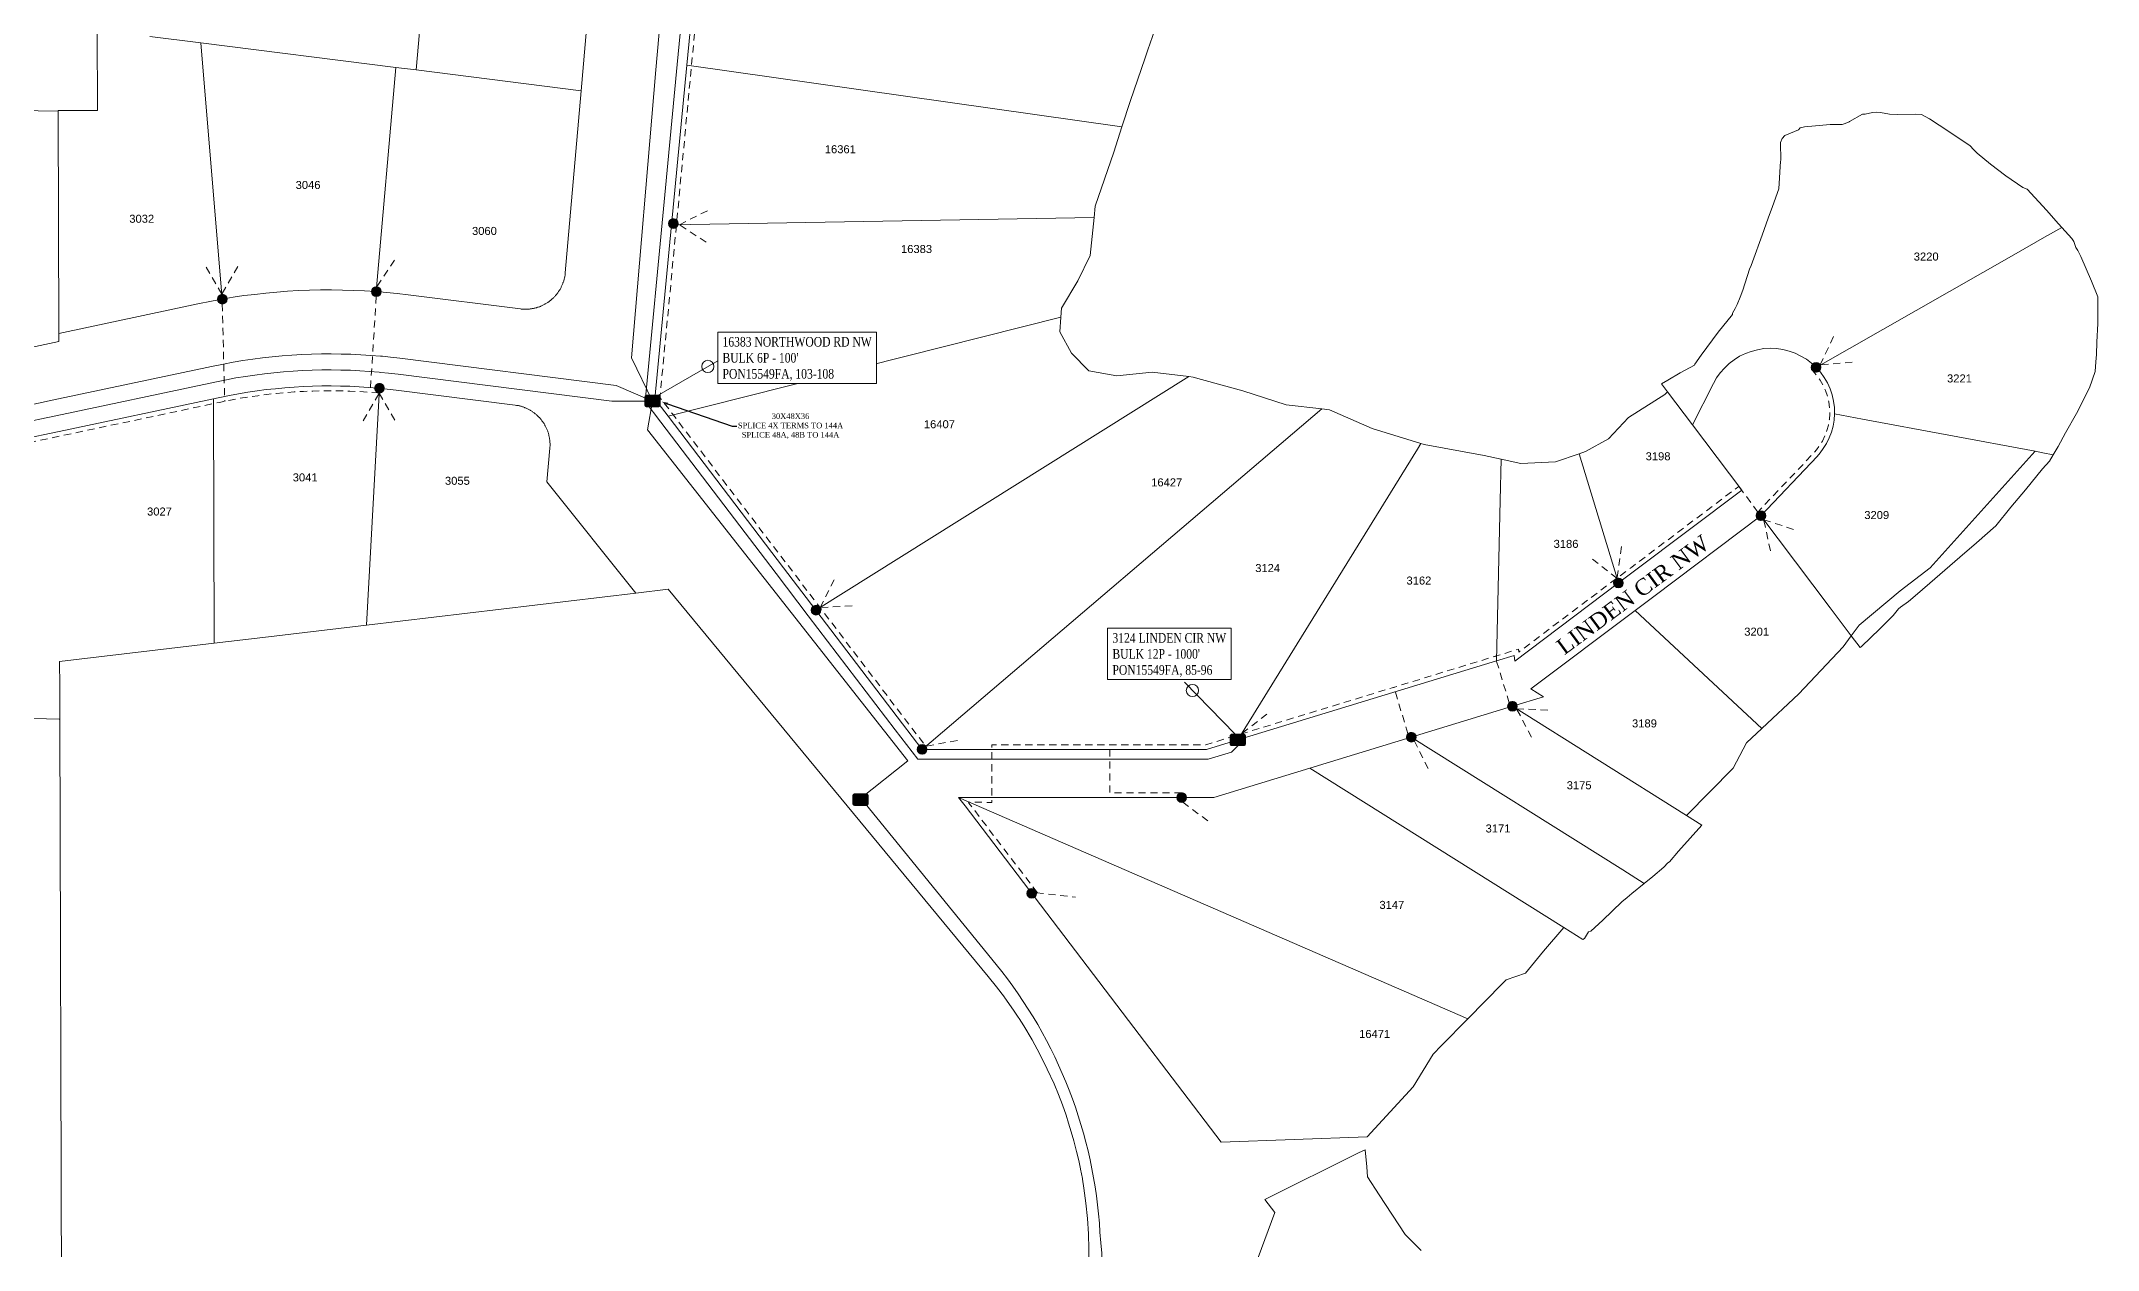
# Model space of a CAD drawing. Header units: feet. Extents: x 865220 to 2774701, y -2240498 to 961524.
# Drawn here: x 2765084 to 2766369, y 952103 to 952858 of the extents above; entities that cross this region are included whole.
import ezdxf
from ezdxf import colors
from ezdxf.entities.mleader import LeaderData, LeaderLine
from ezdxf.enums import TextEntityAlignment as Align
from ezdxf.lldxf.tags import DXFTag
from ezdxf.math import Vec2, Vec3

# ---------------------------------------------------------------- set-up
doc = ezdxf.new("R2010")
doc.units = ezdxf.units.FT
doc.header["$LTSCALE"] = 0.015
doc.header["$MEASUREMENT"] = 0
doc.linetypes.add('DASHED', pattern=[5, 3, -2])
for name, color, linetype, lineweight in [('144A', 112, '144A', 5), ('48A', 112, '48A', 5), ('48B', 112, '48B', 5), ('DETAIL', 7, 'Continuous', 5), ('DROP BURIED', 7, 'DASHED', 5), ('Parcels', 7, 'Continuous', 0), ('PROP_TEL', 6, 'Continuous', 5), ('RUNNING LINE (UNDERGROUND)', 10, 'Continuous', 40), ('TAIL', 1, 'MST', 5), ('TERMINALS', 7, 'Continuous', 5)]:
    doc.layers.add(name, color=color, linetype=linetype, lineweight=lineweight)
for name, color, linetype in [('Scott County Addresses', 7, 'Continuous'), ('STREET NAME', 7, 'Continuous'), ('TELEPHONE STRUCT-PROP', 6, 'Continuous')]:
    doc.layers.add(name, color=color, linetype=linetype)
doc.styles.add('Dimensions 100', font='arial.ttf')
doc.styles.add('Line', font='txt.shx', dxfattribs={"height": 3})
doc.styles.add('SIMPLEX', font='times.ttf', dxfattribs={"width": 0.8})
doc.styles.get("Standard").update_dxf_attribs({"font": 'times.ttf'})
doc.styles.add('Utilities', font='arial.ttf', dxfattribs={"height": 2.5})
tags = doc.linetypes.add('144A', pattern='A,80,-5,["144A",Line,S=1.5,R=0,X=0,Y=-1.5],-24', length=109).pattern_tags.tags
tags[6] = DXFTag(74, 10)
tags = doc.linetypes.add('48A', pattern='A,80,-5,["48A",Line,S=1.5,R=0,X=0,Y=-1.5],-20', length=105).pattern_tags.tags
tags[6] = DXFTag(74, 10)
tags = doc.linetypes.add('48B', pattern='A,80,-5,["48B",Line,S=1.5,R=0,X=0,Y=-1.5],-20', length=105).pattern_tags.tags
tags[6] = DXFTag(74, 10)
tags = doc.linetypes.add('MST', pattern='A,5,-5,5,-5,["TAIL",Line,S=1.5,R=0,X=0,Y=-1.5],-20', length=40).pattern_tags.tags
tags[10] = DXFTag(74, 10)

# ---------------------------------------------------------------- blocks, each defined once
blk = doc.blocks.new('ACMAP_ANN_TEMPLATE_Scott County Address')
at = {"layer": 'Scott County Addresses', "style": 'Dimensions 100'}
blk.add_attdef('ScottCountyAddress', (0, 0), '', height=50, dxfattribs=at)
blk = doc.blocks.new('NEW HH')
at = {"ltscale": 40, "true_color": 0xffffff}
h = blk.add_hatch(color=7, dxfattribs=at)
h.dxf.hatch_style = 1
h.paths.add_polyline_path([(-0.061, -0.031, 0.414214), (-0.046, -0.046), (0.046, -0.046, 0.414214), (0.061, -0.031), (0.061, 0.031, 0.414214), (0.046, 0.046), (-0.046, 0.046, 0.414214), (-0.061, 0.031)])
at = {"layer": 'RUNNING LINE (UNDERGROUND)', "color": 6, "lineweight": 0, "const_width": 0.005, "flags": 128}
blk.add_lwpolyline([(-0.061, 0.031), (-0.061, -0.031, 0.414214), (-0.046, -0.046), (0.046, -0.046, 0.414214), (0.061, -0.031), (0.061, 0.031, 0.414214), (0.046, 0.046), (-0.046, 0.046, 0.414214)], format="xyb", close=True, dxfattribs=at)
at = {"layer": 'TELEPHONE STRUCT-PROP', "color": 18, "true_color": 0x000000, "style": 'Utilities'}
blk.add_text('HH', height=0.05, dxfattribs=at).set_placement((0, 0), align=Align.MIDDLE_CENTER)
blk = doc.blocks.new('Proposed FlowerPot')
at = {"lineweight": 5, "ltscale": 100, "true_color": 0xffffff}
h = blk.add_hatch(color=7, dxfattribs=at)
h.dxf.hatch_style = 1
h.paths.add_polyline_path([(-0.06, 0, 0.414214), (0, -0.06, 0.414214), (0.06, 0, 0.414214), (0, 0.06, 0.414214)])
at = {"lineweight": 5, "ltscale": 100}
blk.add_circle((0, 0), 0.0604, dxfattribs=at)
at = {"layer": 'RUNNING LINE (UNDERGROUND)', "color": 6, "lineweight": 5, "const_width": 0.00907, "flags": 128}
blk.add_lwpolyline([(-0.06, 0, -0.414214), (0, 0.06, -0.414214), (0.06, 0, -0.414214), (0, -0.06, -0.414214), (-0.06, 0)], format="xyb", dxfattribs=at)
at = {"color": 18, "linetype": 'ByBlock', "lineweight": 5, "ltscale": 100, "true_color": 0x000000, "style": 'Dimensions 100'}
blk.add_text('F', height=0.0744, dxfattribs=at).set_placement((-0.029, -0.037))
blk = doc.blocks.new('TERMINAL')
at = {"lineweight": 5, "ltscale": 0.5, "flags": 128}
blk.add_lwpolyline([(-0.1, -0.6), (-0.1, 44.8)], dxfattribs=at)
at = {"lineweight": 5, "ltscale": 0.5}
blk.add_circle((-0.1, 37.6), 3.83, dxfattribs=at)

msp = doc.modelspace()

# ---------------------------------------------------------------- linework, layer by layer
at = {"layer": '48B', "lineweight": 5, "ltscale": 100, "flags": 128}
msp.add_lwpolyline([(2765466.2, 952633.2), (2765463, 952615.2), (2765625.6, 952408.6), (2765596.4, 952385.2), (2765680.9, 952281.4, -0.157317), (2765745.7, 952114.2, -0.112886), (2765733.8, 952010.4), (2765706.9, 951956.1), (2765683.1, 951923.9), (2765588.4, 951813.1)], format="xyb", dxfattribs=at)
at = {"layer": 'DROP BURIED', "lineweight": 5, "ltscale": 100, "flags": 128}
for points in [[(2765498.9, 952929.9), (2765498.8, 952929.6), (2765497.7, 952917.1), (2765495.3, 952892.2), (2765490.5, 952842.5), (2765481.1, 952742.9)], [(2765481.1, 952742.9), (2765470.8, 952635.4), (2765478.4, 952625.5), (2765550.5, 952530.9), (2765570.7, 952504.4), (2765624.8, 952433.4), (2765636.8, 952417.6)], [(2765197.4, 952693.8), (2765198.9, 952633)], [(2765293.6, 952698.5), (2765289.8, 952638.7)], [(2766190.2, 952652.8), (2766191, 952652.1), (2766193.4, 952649.3), (2766195.6, 952646.3), (2766197.5, 952643.1), (2766199, 952639.7), (2766200.2, 952636.2), (2766201.1, 952632.6), (2766201.5, 952628.9), (2766201.6, 952625.2), (2766201.4, 952621.7), (2766200.8, 952618.1), (2766199.8, 952614.7), (2766198.6, 952611.4), (2766197, 952608.2), (2766195.1, 952605.1), (2766193.4, 952602.8), (2766191.5, 952600.6), (2766156.4, 952563.6)], [(2765295.3, 952638.2), (2765294.2, 952638.3), (2765288.5, 952638.7), (2765282.7, 952639.1), (2765277, 952639.4), (2765271.2, 952639.5), (2765265.5, 952639.6), (2765259.7, 952639.6), (2765253.9, 952639.4), (2765248.2, 952639.2), (2765242.4, 952638.9), (2765236.7, 952638.4), (2765231, 952637.9), (2765225.2, 952637.3), (2765219.5, 952636.5), (2765213.8, 952635.7), (2765208.1, 952634.8), (2765202.5, 952633.7), (2765195.4, 952632.3), (2765192.6, 952631.7), (2765096, 952611.3), (2765072.2, 952606.2), (2765061.6, 952603.9), (2765052.9, 952602.2), (2765044.1, 952600.8), (2765035.2, 952599.8), (2765026.3, 952599.1), (2765017.4, 952598.8), (2765008.5, 952598.8), (2764991.3, 952599.1), (2764911.4, 952600.6)], [(2765833.6, 952425.2), (2765992.5, 952473.8), (2766007.1, 952478.2), (2766007.3, 952476.4), (2766067.8, 952522), (2766077.9, 952529.5), (2766144.8, 952579.9)], [(2766156.7, 952563.9), (2766144.8, 952579.9)], [(2766001.4, 952444.8), (2765992.5, 952473.8)], [(2765938.1, 952425.5), (2765929.3, 952454.5)], [(2765706.6, 952326.2), (2765663.8, 952382.2), (2765663.5, 952382.7), (2765678.1, 952382.6), (2765678.2, 952418.6), (2765811.9, 952418.6), (2765827, 952423.2)], [(2765796.7, 952388.6), (2765751.8, 952388.6), (2765751.8, 952418.6)]]:
    msp.add_lwpolyline(points, dxfattribs=at)
at = {"layer": 'DROP BURIED', "lineweight": 5, "ltscale": 100}
for points in [[(2765499.7, 952732.3), (2765483, 952743.3), (2765500.9, 952752.2)], [(2765207.1, 952717.2), (2765197.1, 952699.9), (2765187.1, 952717.2)], [(2765305, 952721.2), (2765293.9, 952704.5)], [(2766215.7, 952657.5), (2766195.7, 952655.7), (2766204.1, 952673.8)], [(2765285.4, 952620.8), (2765295.4, 952638.1), (2765305.4, 952620.8)], [(2766164.6, 952539.6), (2766160.4, 952559.1), (2766179.4, 952552.9)], [(2766071.5, 952542.3), (2766068.7, 952522.5), (2766053, 952534.8)], [(2765590.8, 952505.3), (2765570.9, 952504.2), (2765579.9, 952522)], [(2765850, 952437.7), (2765834.2, 952425.5)], [(2766015.3, 952423.3), (2766006, 952441), (2766026, 952440.2)], [(2765656.6, 952421.3), (2765636.9, 952417.6)], [(2765950.7, 952403.7), (2765941.8, 952421.6)], [(2765797.5, 952382.7), (2765813.5, 952370.7)], [(2765706, 952326.2), (2765730.5, 952323.4)]]:
    msp.add_lwpolyline(points, dxfattribs=at)
at = {"layer": 'Parcels', "lineweight": 5}
for p, q in [((2765318.5, 952839.9), (2765330.4, 952976.5)), ((2765421.6, 952826.9), (2765433.3, 952960.2)), ((2765119.3, 952865), (2765119.5, 952814.5)), ((2765152.2, 952860.8), (2765183.9, 952856.8)), ((2765775.7, 952852.4), (2765781.4, 952869.2)), ((2765183.9, 952856.8), (2765197.4, 952696.8)), ((2765183.9, 952856.8), (2765305.9, 952841.5)), ((2765764.7, 952820.9), (2765773.8, 952846.9)), ((2765773.8, 952846.9), (2765775.7, 952852.4)), ((2765305.9, 952841.5), (2765293.6, 952701.5)), ((2765305.9, 952841.5), (2765305.9, 952841.5)), ((2765305.9, 952841.5), (2765318.5, 952839.9)), ((2765421.6, 952826.9), (2765318.5, 952839.9)), ((2765318.5, 952839.9), (2765318.5, 952839.9)), ((2765487.6, 952842.8), (2765759.3, 952804.3)), ((2765411.7, 952713.3), (2765421.6, 952826.9)), ((2765421.6, 952826.9), (2765421.6, 952826.9)), ((2765759.3, 952804.3), (2765764.7, 952820.9)), ((2765012.5, 952815.6), (2765094.8, 952814.1)), ((2765094.8, 952814.5), (2765094.8, 952814.1)), ((2765094.8, 952814.5), (2765119.5, 952814.5)), ((2765094.8, 952814.1), (2765095.2, 952675.3)), ((2765094.8, 952814.1), (2765094.8, 952814.1)), ((2766211.3, 952806.5), (2766209.3, 952805.9)), ((2766213.7, 952807.6), (2766211.3, 952806.5)), ((2766214, 952807.8), (2766213.7, 952807.6)), ((2766222, 952812.2), (2766214, 952807.8)), ((2766223.7, 952812.4), (2766222, 952812.2)), ((2766228.4, 952813.4), (2766223.7, 952812.4)), ((2766230.7, 952813.6), (2766228.4, 952813.4)), ((2766233.3, 952813.4), (2766230.7, 952813.6)), ((2766238.9, 952812.4), (2766233.3, 952813.4)), ((2766243.7, 952812), (2766238.9, 952812.4)), ((2766238.9, 952812.4), (2766238.9, 952812.4)), ((2766255.3, 952812.3), (2766243.7, 952812)), ((2766258.9, 952812.1), (2766255.3, 952812.3)), ((2766264, 952809.4), (2766258.9, 952812.1)), ((2766276.1, 952801.5), (2766264, 952809.4)), ((2765754.3, 952788.6), (2765759.3, 952804.3)), ((2765759.3, 952804.3), (2765759.3, 952804.3)), ((2766171.8, 952797.2), (2766170.9, 952794.7)), ((2766170.9, 952794.7), (2766171, 952783.4)), ((2766173.6, 952799), (2766171.8, 952797.2)), ((2766182.1, 952802.6), (2766173.6, 952799)), ((2766183.2, 952803.8), (2766182.1, 952802.6)), ((2766185.8, 952804.4), (2766183.2, 952803.8)), ((2766187.9, 952804.6), (2766185.8, 952804.4)), ((2766190.4, 952804.9), (2766187.9, 952804.6)), ((2766201.8, 952805.8), (2766190.4, 952804.9)), ((2766209.3, 952805.9), (2766201.8, 952805.8)), ((2766289.4, 952792.6), (2766276.1, 952801.5)), ((2765742.7, 952754.8), (2765754.3, 952788.6)), ((2766170.8, 952782.9), (2766169.9, 952765.7)), ((2766171, 952783.4), (2766170.8, 952782.9)), ((2766291.5, 952790.2), (2766289.4, 952792.6)), ((2766293.8, 952788), (2766291.5, 952790.2)), ((2766302.1, 952781.1), (2766293.8, 952788)), ((2766311.7, 952773.8), (2766302.1, 952781.1)), ((2766322.2, 952766.6), (2766311.7, 952773.8)), ((2766169.9, 952765.7), (2766165.9, 952754.7)), ((2766324.9, 952765.5), (2766322.2, 952766.6)), ((2766337, 952752.3), (2766324.9, 952765.5)), ((2765742, 952747.7), (2765478.1, 952743.2)), ((2765739.6, 952724), (2765742, 952747.7)), ((2765742, 952747.7), (2765742.7, 952754.8)), ((2766163.2, 952747.4), (2766159.3, 952736.8)), ((2766165.9, 952754.7), (2766163.2, 952747.4)), ((2766344.6, 952743.9), (2766337, 952752.3)), ((2766346.6, 952741.6), (2766344.6, 952743.9)), ((2766159.3, 952736.8), (2766153.3, 952720.1)), ((2766335.8, 952735.4), (2766318, 952725.3)), ((2766335.8, 952735.4), (2766346.6, 952741.6)), ((2766352.9, 952734.6), (2766346.6, 952741.6)), ((2766354.2, 952732.7), (2766352.9, 952734.6)), ((2766355.4, 952729), (2766354.2, 952732.7)), ((2765731.9, 952708.3), (2765739.6, 952724)), ((2766152.5, 952717.8), (2766151.4, 952715.5)), ((2766153.3, 952720.1), (2766152.5, 952717.8)), ((2766318, 952725.3), (2766193.1, 952654.2)), ((2766356.7, 952727.1), (2766355.4, 952729)), ((2766358.5, 952723.5), (2766356.7, 952727.1)), ((2766365.1, 952708.1), (2766358.5, 952723.5)), ((2765408.6, 952703.3), (2765408.8, 952703.7)), ((2765408.8, 952703.7), (2765409, 952704.1)), ((2765409, 952704.1), (2765409.2, 952704.5)), ((2765409.2, 952704.5), (2765409.4, 952704.9)), ((2765409.4, 952704.9), (2765409.6, 952705.3)), ((2765409.6, 952705.3), (2765409.8, 952705.7)), ((2765409.8, 952705.7), (2765409.9, 952706.1)), ((2765409.9, 952706.1), (2765410.1, 952706.5)), ((2765410.1, 952706.5), (2765410.2, 952706.9)), ((2765410.2, 952706.9), (2765410.4, 952707.3)), ((2765410.4, 952707.3), (2765410.5, 952707.7)), ((2765410.5, 952707.7), (2765410.7, 952708.1)), ((2765410.7, 952708.1), (2765410.8, 952708.5)), ((2765410.8, 952708.5), (2765410.9, 952709)), ((2765410.9, 952709), (2765411, 952709.4)), ((2765411, 952709.4), (2765411.1, 952709.8)), ((2765411.1, 952709.8), (2765411.2, 952710.2)), ((2765411.2, 952710.2), (2765411.3, 952710.7)), ((2765411.3, 952710.7), (2765411.4, 952711.1)), ((2765411.4, 952711.1), (2765411.5, 952711.5)), ((2765411.5, 952711.9), (2765411.6, 952712.4)), ((2765411.5, 952711.5), (2765411.5, 952711.9)), ((2765411.6, 952712.8), (2765411.7, 952713.3)), ((2765411.6, 952712.4), (2765411.6, 952712.8)), ((2765721.7, 952691.2), (2765731.9, 952708.3)), ((2766151.4, 952715.5), (2766147.3, 952702.5)), ((2766369.1, 952698.2), (2766365.1, 952708.1)), ((2765095.2, 952675.3), (2765182.2, 952693.9)), ((2765182.2, 952693.9), (2765190.6, 952695.6)), ((2765190.6, 952695.6), (2765197.4, 952696.8)), ((2765197.4, 952696.8), (2765204.2, 952698)), ((2765204.2, 952698), (2765210.9, 952699)), ((2765210.9, 952699), (2765217.7, 952699.8)), ((2765217.7, 952699.8), (2765224.6, 952700.6)), ((2765224.6, 952700.6), (2765231.4, 952701.2)), ((2765231.4, 952701.2), (2765238.2, 952701.7)), ((2765238.2, 952701.7), (2765245.1, 952702.1)), ((2765245.1, 952702.1), (2765251.9, 952702.4)), ((2765251.9, 952702.4), (2765258.8, 952702.6)), ((2765258.8, 952702.6), (2765265.6, 952702.6)), ((2765265.6, 952702.6), (2765272.5, 952702.5)), ((2765272.5, 952702.5), (2765279.4, 952702.3)), ((2765279.4, 952702.3), (2765286.2, 952702)), ((2765286.2, 952702), (2765293.1, 952701.6)), ((2765293.1, 952701.6), (2765293.6, 952701.5)), ((2765293.6, 952701.5), (2765299.9, 952701)), ((2765299.9, 952701), (2765306.7, 952700.3)), ((2765306.7, 952700.3), (2765313.5, 952699.5)), ((2765313.5, 952699.5), (2765383.7, 952690.7)), ((2765390.2, 952690.7), (2765390.6, 952690.8)), ((2765390.6, 952690.8), (2765391, 952690.9)), ((2765391, 952690.9), (2765391.5, 952690.9)), ((2765391.5, 952690.9), (2765391.9, 952691)), ((2765391.9, 952691), (2765392.3, 952691.1)), ((2765392.3, 952691.1), (2765392.7, 952691.2)), ((2765392.7, 952691.2), (2765393.2, 952691.3)), ((2765393.2, 952691.3), (2765393.6, 952691.4)), ((2765393.6, 952691.4), (2765394, 952691.6)), ((2765394, 952691.6), (2765394.4, 952691.7)), ((2765394.4, 952691.7), (2765394.8, 952691.8)), ((2765394.8, 952691.8), (2765395.3, 952692)), ((2765395.3, 952692), (2765395.7, 952692.1)), ((2765395.7, 952692.1), (2765396.1, 952692.3)), ((2765396.1, 952692.3), (2765396.5, 952692.5)), ((2765396.5, 952692.5), (2765396.9, 952692.6)), ((2765396.9, 952692.6), (2765397.3, 952692.8)), ((2765397.3, 952692.8), (2765397.7, 952693)), ((2765397.7, 952693), (2765398.1, 952693.2)), ((2765398.1, 952693.2), (2765398.4, 952693.4)), ((2765398.4, 952693.4), (2765398.8, 952693.6)), ((2765398.8, 952693.6), (2765399.2, 952693.8)), ((2765399.2, 952693.8), (2765399.6, 952694)), ((2765399.6, 952694), (2765400, 952694.3)), ((2765400, 952694.3), (2765400.3, 952694.5)), ((2765400.3, 952694.5), (2765400.7, 952694.7)), ((2765400.7, 952694.7), (2765401, 952695)), ((2765401, 952695), (2765401.4, 952695.2)), ((2765401.4, 952695.2), (2765401.8, 952695.5)), ((2765401.8, 952695.5), (2765402.1, 952695.8)), ((2765402.1, 952695.8), (2765402.4, 952696)), ((2765402.4, 952696), (2765402.8, 952696.3)), ((2765402.8, 952696.3), (2765403.1, 952696.6)), ((2765403.1, 952696.6), (2765403.4, 952696.9)), ((2765403.4, 952696.9), (2765403.8, 952697.2)), ((2765403.8, 952697.2), (2765404.1, 952697.5)), ((2765404.1, 952697.5), (2765404.4, 952697.8)), ((2765404.4, 952697.8), (2765404.7, 952698.1)), ((2765404.7, 952698.1), (2765405, 952698.4)), ((2765405, 952698.4), (2765405.3, 952698.7)), ((2765405.3, 952698.7), (2765405.6, 952699)), ((2765405.6, 952699), (2765405.9, 952699.4)), ((2765405.9, 952699.4), (2765406.2, 952699.7)), ((2765406.2, 952699.7), (2765406.4, 952700)), ((2765406.4, 952700), (2765406.7, 952700.4)), ((2765406.7, 952700.4), (2765407, 952700.7)), ((2765407, 952700.7), (2765407.2, 952701.1)), ((2765407.2, 952701.1), (2765407.5, 952701.5)), ((2765407.5, 952701.5), (2765407.7, 952701.8)), ((2765407.7, 952701.8), (2765407.9, 952702.2)), ((2765407.9, 952702.2), (2765408.2, 952702.6)), ((2765408.2, 952702.6), (2765408.4, 952702.9)), ((2765408.4, 952702.9), (2765408.6, 952703.3)), ((2765721.3, 952685.5), (2765721.7, 952691.2)), ((2766142.6, 952690.9), (2766140.8, 952688)), ((2766143.8, 952693.5), (2766142.6, 952690.9)), ((2766145.6, 952698.1), (2766143.8, 952693.5)), ((2766147.3, 952702.5), (2766145.6, 952698.1)), ((2766369.1, 952681.5), (2766369.1, 952698.2)), ((2765383.7, 952690.7), (2765384.1, 952690.6)), ((2765384.1, 952690.6), (2765384.5, 952690.6)), ((2765384.5, 952690.6), (2765385, 952690.6)), ((2765385, 952690.6), (2765385.4, 952690.5)), ((2765385.4, 952690.5), (2765385.8, 952690.5)), ((2765385.8, 952690.5), (2765386.3, 952690.5)), ((2765386.3, 952690.5), (2765386.7, 952690.5)), ((2765386.7, 952690.5), (2765387.1, 952690.5)), ((2765387.1, 952690.5), (2765387.6, 952690.5)), ((2765387.6, 952690.5), (2765388, 952690.5)), ((2765388, 952690.5), (2765388.4, 952690.6)), ((2765388.4, 952690.6), (2765388.9, 952690.6)), ((2765388.9, 952690.6), (2765389.3, 952690.6)), ((2765389.3, 952690.6), (2765389.7, 952690.7)), ((2765389.7, 952690.7), (2765390.2, 952690.7)), ((2765721.3, 952685.5), (2765476, 952623.7)), ((2765720.7, 952676.4), (2765721.3, 952685.5)), ((2765721.3, 952685.5), (2765721.3, 952685.5)), ((2766140.8, 952687.3), (2766132, 952676.2)), ((2766140.8, 952688), (2766140.8, 952687.3)), ((2766368.5, 952670), (2766369.1, 952681.5)), ((2765049.5, 952660.6), (2765095.2, 952670.4)), ((2765095.2, 952670.4), (2765095.2, 952675.3)), ((2765727.9, 952663.1), (2765720.7, 952676.4)), ((2766132, 952676.2), (2766121.2, 952661.8)), ((2766152.6, 952664.2), (2766156.5, 952665.2)), ((2766156.5, 952665.2), (2766160.4, 952665.9)), ((2766160.4, 952665.9), (2766164.4, 952666.1)), ((2766164.4, 952666.1), (2766168.4, 952665.9)), ((2766168.4, 952665.9), (2766172.3, 952665.3)), ((2766172.3, 952665.3), (2766176.2, 952664.4)), ((2766368.2, 952662.2), (2766368.5, 952670)), ((2765738.7, 952652), (2765727.9, 952663.1)), ((2766117.1, 952655.5), (2766108.2, 952650.7)), ((2766117.4, 952656.2), (2766117.1, 952655.5)), ((2766121.2, 952661.8), (2766117.4, 952656.2)), ((2766133.2, 952650.8), (2766135.8, 952653.8)), ((2766135.8, 952653.8), (2766138.7, 952656.6)), ((2766138.7, 952656.6), (2766141.9, 952659)), ((2766141.9, 952659), (2766145.3, 952661.1)), ((2766145.3, 952661.1), (2766148.9, 952662.8)), ((2766148.9, 952662.8), (2766152.6, 952664.2)), ((2766176.2, 952664.4), (2766180, 952663)), ((2766180, 952663), (2766183.6, 952661.3)), ((2766183.6, 952661.3), (2766187, 952659.3)), ((2766187, 952659.3), (2766190.2, 952656.9)), ((2766367.5, 952651.7), (2766367.9, 952657.6)), ((2766367.9, 952657.6), (2766368.2, 952662.2)), ((2765287.4, 952493.3), (2765295.6, 952641.2)), ((2765306, 952640), (2765306, 952640)), ((2765568.3, 952502.6), (2765801.3, 952648.5)), ((2765756.2, 952648.9), (2765738.7, 952652)), ((2765778.4, 952651.3), (2765756.2, 952648.9)), ((2765801.3, 952648.5), (2765778.4, 952651.3)), ((2765804, 952648.1), (2765801.3, 952648.5)), ((2765801.3, 952648.5), (2765801.3, 952648.5)), ((2765809.1, 952646.7), (2765804, 952648.1)), ((2765834.9, 952639.5), (2765809.1, 952646.7)), ((2765862, 952630.8), (2765834.9, 952639.5)), ((2766100.4, 952646.2), (2766096.6, 952643.9)), ((2766096.6, 952643.9), (2766100.3, 952638.9)), ((2766108.2, 952650.7), (2766100.4, 952646.2)), ((2766115.9, 952618.3), (2766128.9, 952644.1)), ((2766128.9, 952644.1), (2766130.9, 952647.6)), ((2766130.9, 952647.6), (2766133.2, 952650.8)), ((2766355.8, 952625.5), (2766364, 952641.4)), ((2766364, 952641.4), (2766367.5, 952651.7)), ((2765192.4, 952482), (2765192, 952634.6)), ((2765381.1, 952630.5), (2765380.3, 952630.7)), ((2765381.5, 952630.5), (2765381.1, 952630.5)), ((2765381.9, 952630.4), (2765381.5, 952630.5)), ((2765382.4, 952630.3), (2765381.9, 952630.4)), ((2765382.8, 952630.2), (2765382.4, 952630.3)), ((2765383.2, 952630.1), (2765382.8, 952630.2)), ((2765383.6, 952630), (2765383.2, 952630.1)), ((2765384.1, 952629.9), (2765383.6, 952630)), ((2765384.5, 952629.8), (2765384.1, 952629.9)), ((2765384.9, 952629.6), (2765384.5, 952629.8)), ((2765385.3, 952629.5), (2765384.9, 952629.6)), ((2765385.7, 952629.3), (2765385.3, 952629.5)), ((2765386.1, 952629.2), (2765385.7, 952629.3)), ((2765386.5, 952629), (2765386.1, 952629.2)), ((2765386.9, 952628.9), (2765386.5, 952629)), ((2765387.3, 952628.7), (2765386.9, 952628.9)), ((2765387.7, 952628.5), (2765387.3, 952628.7)), ((2765388.1, 952628.3), (2765387.7, 952628.5)), ((2765388.5, 952628.1), (2765388.1, 952628.3)), ((2765388.9, 952627.9), (2765388.5, 952628.1)), ((2765389.3, 952627.7), (2765388.9, 952627.9)), ((2765389.7, 952627.5), (2765389.3, 952627.7)), ((2765390, 952627.3), (2765389.7, 952627.5)), ((2765390.4, 952627), (2765390, 952627.3)), ((2765390.8, 952626.8), (2765390.4, 952627)), ((2765391.1, 952626.6), (2765390.8, 952626.8)), ((2765391.5, 952626.3), (2765391.1, 952626.6)), ((2765884.4, 952628.3), (2765634.6, 952415.7)), ((2765634.6, 952415.7), (2765884.4, 952628.3)), ((2765884.4, 952628.3), (2765862, 952630.8)), ((2765889.1, 952627.7), (2765884.4, 952628.3)), ((2765884.4, 952628.3), (2765884.4, 952628.3)), ((2765915.8, 952616.1), (2765889.1, 952627.7)), ((2766098.5, 952637.2), (2766076, 952623)), ((2766100.3, 952638.9), (2766098.5, 952637.2)), ((2766115.9, 952618.3), (2766100.3, 952638.9)), ((2765391.9, 952626.1), (2765391.5, 952626.3)), ((2765392.2, 952625.8), (2765391.9, 952626.1)), ((2765392.6, 952625.5), (2765392.2, 952625.8)), ((2765392.9, 952625.3), (2765392.6, 952625.5)), ((2765393.2, 952625), (2765392.9, 952625.3)), ((2765393.6, 952624.7), (2765393.2, 952625)), ((2765393.9, 952624.4), (2765393.6, 952624.7)), ((2765394.2, 952624.1), (2765393.9, 952624.4)), ((2765394.5, 952623.8), (2765394.2, 952624.1)), ((2765394.8, 952623.5), (2765394.5, 952623.8)), ((2765395.2, 952623.2), (2765394.8, 952623.5)), ((2765395.5, 952622.9), (2765395.2, 952623.2)), ((2765395.7, 952622.6), (2765395.5, 952622.9)), ((2765396, 952622.2), (2765395.7, 952622.6)), ((2765396.3, 952621.9), (2765396, 952622.2)), ((2765396.6, 952621.6), (2765396.3, 952621.9)), ((2765396.9, 952621.2), (2765396.6, 952621.6)), ((2765397.1, 952620.9), (2765396.9, 952621.2)), ((2765397.4, 952620.5), (2765397.1, 952620.9)), ((2765397.6, 952620.2), (2765397.4, 952620.5)), ((2765397.9, 952619.8), (2765397.6, 952620.2)), ((2765398.1, 952619.5), (2765397.9, 952619.8)), ((2765398.4, 952619.1), (2765398.1, 952619.5)), ((2765398.6, 952618.7), (2765398.4, 952619.1)), ((2765398.8, 952618.3), (2765398.6, 952618.7)), ((2765399, 952618), (2765398.8, 952618.3)), ((2765399.2, 952617.6), (2765399, 952618)), ((2765399.4, 952617.2), (2765399.2, 952617.6)), ((2765399.6, 952616.8), (2765399.4, 952617.2)), ((2765399.8, 952616.4), (2765399.6, 952616.8)), ((2765400, 952616), (2765399.8, 952616.4)), ((2765400.2, 952615.6), (2765400, 952616)), ((2765400.3, 952615.2), (2765400.2, 952615.6)), ((2765400.5, 952614.8), (2765400.3, 952615.2)), ((2765400.7, 952614.4), (2765400.5, 952614.8)), ((2765400.8, 952614), (2765400.7, 952614.4)), ((2765400.9, 952613.6), (2765400.8, 952614)), ((2765946.2, 952606.6), (2765915.8, 952616.1)), ((2766076, 952623), (2766063.5, 952609.5)), ((2766146.6, 952577.5), (2766115.9, 952618.3)), ((2766115.9, 952618.3), (2766115.9, 952618.3)), ((2766222.1, 952621.9), (2766204.6, 952625.1)), ((2766204.6, 952625.1), (2766222.1, 952621.9)), ((2766329.9, 952601.8), (2766222.1, 952621.9)), ((2766222.1, 952621.9), (2766329.9, 952601.8)), ((2766349, 952613.3), (2766355.8, 952625.5)), ((2765400.2, 952582.8), (2765402.1, 952603.7)), ((2765401.1, 952613.2), (2765400.9, 952613.6)), ((2765401.2, 952612.7), (2765401.1, 952613.2)), ((2765401.3, 952612.3), (2765401.2, 952612.7)), ((2765401.4, 952611.9), (2765401.3, 952612.3)), ((2765401.5, 952611.5), (2765401.4, 952611.9)), ((2765401.6, 952611), (2765401.5, 952611.5)), ((2765401.7, 952610.6), (2765401.6, 952611)), ((2765401.8, 952610.2), (2765401.7, 952610.6)), ((2765401.9, 952609.8), (2765401.8, 952610.2)), ((2765401.9, 952609.3), (2765401.9, 952609.8)), ((2765402, 952608.9), (2765401.9, 952609.3)), ((2765402, 952608.5), (2765402, 952608.9)), ((2765402.1, 952608), (2765402, 952608.5)), ((2765402.1, 952607.6), (2765402.1, 952608)), ((2765402.1, 952607.2), (2765402.1, 952607.6)), ((2765402.2, 952606.7), (2765402.1, 952607.2)), ((2765402.1, 952604.5), (2765402.2, 952605)), ((2765402.1, 952604.1), (2765402.1, 952604.5)), ((2765402.1, 952603.7), (2765402.1, 952604.1)), ((2765402.2, 952606.3), (2765402.2, 952606.7)), ((2765402.2, 952605.8), (2765402.2, 952606.3)), ((2765402.2, 952605.4), (2765402.2, 952605.8)), ((2765402.2, 952605), (2765402.2, 952605.4)), ((2765831.8, 952421.6), (2765944.1, 952603.1)), ((2765944.1, 952603.1), (2765946.2, 952606.6)), ((2765948.2, 952606), (2765946.2, 952606.6)), ((2765946.2, 952606.6), (2765946.2, 952606.6)), ((2765985.7, 952599.2), (2765948.2, 952606)), ((2765948.2, 952606), (2765948.2, 952606)), ((2766049.1, 952601.6), (2766045, 952600.2)), ((2766063.5, 952609.5), (2766049.1, 952601.6)), ((2766329.9, 952601.8), (2766264.3, 952529.1)), ((2766329.9, 952601.8), (2766329.9, 952601.8)), ((2766329.9, 952601.8), (2766334.8, 952600.9)), ((2766341.3, 952599.7), (2766334.8, 952600.9)), ((2766341.3, 952599.7), (2766344.4, 952604.9)), ((2766344.4, 952604.9), (2766349, 952613.3)), ((2766344.4, 952604.9), (2766344.4, 952604.9)), ((2765996.4, 952596.9), (2765985.7, 952599.2)), ((2765996.4, 952596.9), (2765995.8, 952571)), ((2765995.8, 952571), (2765996.4, 952596.9)), ((2766008.7, 952594.2), (2765996.4, 952596.9)), ((2766030.2, 952595.2), (2766008.7, 952594.2)), ((2766045, 952600.2), (2766030.2, 952595.2)), ((2766045, 952600.2), (2766069.6, 952519.6)), ((2766323.9, 952577.7), (2766334.6, 952590.9)), ((2766334.6, 952590.9), (2766338.9, 952595.6)), ((2766338.9, 952595.6), (2766341.3, 952599.7)), ((2766341.3, 952599.7), (2766341.3, 952599.7)), ((2765455.8, 952513.3), (2765400.2, 952582.8)), ((2766314.8, 952566.9), (2766323.9, 952577.7)), ((2765995.8, 952571), (2765993.4, 952470.9)), ((2766305.3, 952555.2), (2766314.8, 952566.9)), ((2766158.6, 952561.6), (2766091.7, 952511.2)), ((2766201.9, 952504.1), (2766158.6, 952561.6)), ((2766158.6, 952561.6), (2766201.9, 952504.1)), ((2766293.4, 952544.7), (2766305.3, 952555.2)), ((2766282.8, 952535.6), (2766293.4, 952544.7)), ((2766264.3, 952529.1), (2766245.7, 952514.6)), ((2766267.2, 952522.1), (2766282.8, 952535.6)), ((2765455.8, 952513.3), (2765287.4, 952493.3)), ((2765475.9, 952515.7), (2765455.8, 952513.3)), ((2765675.8, 952273.8), (2765475.9, 952515.7)), ((2766069.6, 952519.6), (2766069.6, 952519.6)), ((2766091.7, 952511.2), (2766080.1, 952502.5)), ((2766219.9, 952493.2), (2766245.7, 952514.6)), ((2766245.7, 952514.6), (2766219.9, 952493.2)), ((2766250.9, 952508.1), (2766256.5, 952512.9)), ((2766256.5, 952512.9), (2766267.2, 952522.1)), ((2766080.1, 952502.5), (2766014.9, 952453.4)), ((2766159.2, 952428.7), (2766080.1, 952502.5)), ((2766080.1, 952502.5), (2766159.2, 952428.7)), ((2766215, 952486.6), (2766201.9, 952504.1)), ((2766201.9, 952504.1), (2766215, 952486.6)), ((2766232.9, 952491), (2766241.3, 952499.2)), ((2766241.3, 952499.2), (2766244.6, 952503.5)), ((2766244.6, 952503.5), (2766245.8, 952504.5)), ((2766245.8, 952504.5), (2766250.9, 952508.1)), ((2765192.4, 952482), (2765222.8, 952485.6)), ((2765222.8, 952485.6), (2765192.4, 952482)), ((2765222.8, 952485.6), (2765287.4, 952493.3)), ((2766210, 952479.7), (2766215, 952486.6)), ((2766215, 952486.6), (2766219.9, 952493.2)), ((2766219.9, 952493.2), (2766215, 952486.6)), ((2766215, 952486.6), (2766215, 952486.6)), ((2766215, 952486.6), (2766220.7, 952479.2)), ((2766221.4, 952479.9), (2766232.9, 952491)), ((2765192.4, 952482), (2765095.7, 952470.5)), ((2765095.7, 952470.5), (2765192.4, 952482)), ((2766182.3, 952450.3), (2766210, 952479.7)), ((2766220.7, 952479.2), (2766221.4, 952479.9)), ((2765095.7, 952470.5), (2765095.8, 952455.1)), ((2765095.8, 952455.1), (2765095.7, 952470.5)), ((2765095.7, 952470.5), (2765095.7, 952470.5)), ((2765095.8, 952455.1), (2765095.9, 952434.6)), ((2766022.8, 952448.5), (2766003.4, 952442.6)), ((2766014.9, 952453.4), (2766022.8, 952448.5)), ((2766159.2, 952428.7), (2766182.3, 952450.3)), ((2765071.6, 952435.1), (2765095.4, 952434.6)), ((2765095.9, 952434.6), (2765095.4, 952434.6)), ((2765095.4, 952434.6), (2765095.9, 952434.6)), ((2765095.9, 952434.6), (2765097, 952036)), ((2765095.9, 952434.6), (2765095.9, 952434.6)), ((2766003.4, 952442.6), (2765940.2, 952423.3)), ((2766112.1, 952374.5), (2766003.4, 952442.6)), ((2765940.2, 952423.3), (2765876.9, 952404)), ((2765940.2, 952423.3), (2766072.3, 952340.4)), ((2766072.3, 952340.4), (2765940.2, 952423.3)), ((2766149.6, 952419.7), (2766159.2, 952428.7)), ((2766159.2, 952428.7), (2766159.2, 952428.7)), ((2765634.4, 952415.8), (2765634.6, 952415.7)), ((2766141.2, 952404), (2766149.6, 952419.7)), ((2765876.9, 952404), (2765816.8, 952385.6)), ((2766035.5, 952304.4), (2765876.9, 952404)), ((2765876.9, 952404), (2766035.5, 952304.4)), ((2766112.1, 952374.5), (2766141.2, 952404)), ((2765812, 952385.6), (2765657.4, 952385.7)), ((2765657.4, 952385.7), (2765975.5, 952247.5)), ((2765816.8, 952385.6), (2765812, 952385.6)), ((2766121.7, 952368.4), (2766112.1, 952374.5)), ((2766112.1, 952374.5), (2766112.1, 952374.5)), ((2766107.2, 952352.1), (2766114.5, 952360.3)), ((2766114.5, 952360.3), (2766121.7, 952368.4)), ((2766098, 952342.1), (2766100.4, 952344.8)), ((2766100.4, 952344.8), (2766101.6, 952345.5)), ((2766101.6, 952345.5), (2766107.2, 952352.1)), ((2766072.3, 952340.4), (2766085.7, 952332)), ((2766077.9, 952325.6), (2766085.7, 952332)), ((2766085.7, 952332), (2766091.1, 952336.4)), ((2766085.7, 952332), (2766085.7, 952332)), ((2766091.1, 952336.4), (2766098, 952342.1)), ((2766059.8, 952309), (2766071.8, 952320.5)), ((2766071.8, 952320.5), (2766075, 952323.3)), ((2766075, 952323.3), (2766077.9, 952325.6)), ((2766052.4, 952302.2), (2766059.8, 952309)), ((2766022.7, 952289.7), (2766035.5, 952304.4)), ((2766035.5, 952304.4), (2766035.5, 952304.4)), ((2766035.5, 952304.4), (2766047.4, 952297)), ((2766047.4, 952297), (2766048.5, 952297.7)), ((2766048.5, 952297.7), (2766051, 952301.8)), ((2766051, 952301.8), (2766052.4, 952302.2)), ((2766011.6, 952275.9), (2766022.7, 952289.7)), ((2765681, 952267.5), (2765675.8, 952273.8)), ((2765686, 952260.9), (2765681, 952267.5)), ((2765975.5, 952247.5), (2765997.2, 952269.5)), ((2765997.2, 952269.5), (2765999.4, 952271.8)), ((2765999.4, 952271.8), (2766011.6, 952275.9)), ((2765686.2, 952260.6), (2765686, 952260.9)), ((2765691.7, 952252.9), (2765686.2, 952260.6)), ((2765694.7, 952248.5), (2765691.7, 952252.9)), ((2765695.2, 952247.6), (2765694.7, 952248.5)), ((2765698.1, 952243.1), (2765695.2, 952247.6)), ((2765703.3, 952234.3), (2765698.1, 952243.1)), ((2765959.1, 952230.8), (2765975.5, 952247.5)), ((2765975.5, 952247.5), (2765975.5, 952247.5)), ((2765708.2, 952225.3), (2765703.3, 952234.3)), ((2765953.8, 952225.4), (2765959.1, 952230.8)), ((2765712.8, 952216.1), (2765708.2, 952225.3)), ((2765717, 952206.8), (2765712.8, 952216.1)), ((2765941.4, 952204.9), (2765953.8, 952225.4)), ((2765719.7, 952200.3), (2765717, 952206.8)), ((2765912.6, 952173.8), (2765941.4, 952204.9)), ((2765722.2, 952193.8), (2765719.7, 952200.3)), ((2765724.5, 952187.2), (2765722.2, 952193.8)), ((2765726.1, 952182.3), (2765724.5, 952187.2)), ((2765727.8, 952176.8), (2765726.1, 952182.3)), ((2765729.4, 952171.2), (2765727.8, 952176.8)), ((2765731.1, 952164.7), (2765729.4, 952171.2)), ((2765732.4, 952159), (2765731.1, 952164.7)), ((2765821.5, 952170.4), (2765912.6, 952173.8)), ((2765911.4, 952165.7), (2765907.3, 952163.7)), ((2765912.4, 952155.1), (2765911.4, 952165.7)), ((2765733.5, 952153.8), (2765732.4, 952159)), ((2765733.6, 952153.5), (2765733.5, 952153.8)), ((2765734.7, 952147.7), (2765733.6, 952153.5)), ((2765907.3, 952163.7), (2765848.7, 952134.7)), ((2765912.9, 952148.7), (2765912.4, 952155.1)), ((2765734.7, 952147.4), (2765734.7, 952147.7)), ((2765735.6, 952141.8), (2765734.7, 952147.4)), ((2765736.9, 952132.3), (2765735.6, 952141.8)), ((2765920.1, 952137.6), (2765912.9, 952148.7)), ((2765737.9, 952122.8), (2765736.9, 952132.3)), ((2765848.7, 952134.7), (2765854.9, 952126.6)), ((2765936.3, 952112.8), (2765920.1, 952137.6)), ((2765738.5, 952113.2), (2765737.9, 952122.8)), ((2765738.8, 952103.7), (2765738.5, 952113.2)), ((2765946.3, 952102.8), (2765936.3, 952112.8)), ((2765738.8, 952094.1), (2765738.8, 952103.7))]:
    msp.add_line(p, q, dxfattribs=at)
for points in [[(2765501.8, 952992.1), (2765497, 952942.3), (2765495.8, 952929.9), (2765494.7, 952917.4), (2765492.3, 952892.5), (2765487.6, 952842.8), (2765478.1, 952743.2), (2765467.7, 952634.5), (2765476, 952623.7), (2765548.1, 952529.1), (2765568.3, 952502.6), (2765622.4, 952431.6), (2765634.4, 952415.8)], [(2766190.2, 952656.9), (2766193.1, 952654.2), (2766195.8, 952651.2), (2766198.1, 952647.9), (2766200.2, 952644.5), (2766201.8, 952640.8), (2766203.1, 952637), (2766204, 952633.1), (2766204.5, 952629.1), (2766204.6, 952625.1), (2766204.3, 952621.3), (2766203.7, 952617.5), (2766202.7, 952613.8), (2766201.3, 952610.2), (2766199.6, 952606.7), (2766197.6, 952603.5), (2766195.7, 952600.9), (2766193.7, 952598.6), (2766158.6, 952561.6)], [(2765380.3, 952630.7), (2765306, 952640), (2765300.3, 952640.7), (2765295.6, 952641.2), (2765295.6, 952641.2), (2765294.5, 952641.3), (2765288.7, 952641.7), (2765282.9, 952642.1), (2765277.1, 952642.4), (2765271.3, 952642.5), (2765265.5, 952642.6), (2765259.6, 952642.6), (2765253.8, 952642.4), (2765248, 952642.2), (2765242.2, 952641.9), (2765236.4, 952641.4), (2765230.7, 952640.9), (2765224.9, 952640.3), (2765219.1, 952639.5), (2765213.4, 952638.7), (2765207.6, 952637.7), (2765201.9, 952636.7), (2765194.8, 952635.2), (2765192, 952634.6), (2765095.4, 952614.2), (2765071.5, 952609.1)], [(2765831.8, 952421.6), (2765993.4, 952470.9), (2766004.4, 952474.3), (2766004.8, 952470.7), (2766069.6, 952519.6), (2766079.7, 952527.1), (2766146.6, 952577.5)], [(2765634.6, 952415.7), (2765812.3, 952415.6), (2765831.8, 952421.6)], [(2765657.4, 952385.7), (2765661.5, 952380.4), (2765766.9, 952242), (2765821.5, 952170.4)], [(2765854.9, 952126.6), (2765804.4, 951990)]]:
    msp.add_lwpolyline(points, dxfattribs=at)
at = {"layer": 'TAIL', "lineweight": 5, "ltscale": 100, "flags": 128}
for points in [[(2765461.6, 952632.8), (2765473.9, 952762), (2765481.6, 952843.3), (2765486.3, 952893.1), (2765488.7, 952918), (2765489.9, 952930.4), (2765491.1, 952942.9), (2765495, 952984.4), (2765400.9, 952992.6), (2765329.6, 952982.5), (2765312.7, 952980.1), (2765311.2, 952979.9), (2765310.3, 952979.8), (2765309.3, 952979.7), (2765308.4, 952979.6), (2765307.4, 952979.6), (2765306.5, 952979.6), (2765305.5, 952979.5), (2765304.6, 952979.5), (2765303.7, 952979.6), (2765302.7, 952979.6), (2765301.8, 952979.6), (2765300.8, 952979.7), (2765299.9, 952979.8), (2765299, 952979.9), (2765298, 952980), (2765297.1, 952980.1), (2765296.2, 952980.3), (2765295.2, 952980.4), (2765294.3, 952980.6), (2765293.4, 952980.8), (2765292.5, 952981), (2765291.6, 952981.3), (2765290.6, 952981.5), (2765289.7, 952981.8), (2765288.8, 952982), (2765287.9, 952982.3), (2765287.1, 952982.6), (2765286.2, 952982.9), (2765285.3, 952983.3), (2765284.4, 952983.6), (2765283.5, 952984), (2765282.7, 952984.4), (2765281.8, 952984.8), (2765281, 952985.2), (2765280.1, 952985.6), (2765279.3, 952986.1), (2765278.5, 952986.5), (2765277.7, 952987), (2765276.9, 952987.5), (2765276.1, 952988), (2765275.3, 952988.5), (2765274.5, 952989), (2765273.7, 952989.6), (2765273, 952990.1), (2765272.2, 952990.7), (2765271.5, 952991.3), (2765270.7, 952991.8), (2765270, 952992.5), (2765269.3, 952992.7)], [(2765461.6, 952632.8), (2765471.3, 952620), (2765543.4, 952525.4), (2765563.5, 952499), (2765617.7, 952427.9), (2765631.9, 952409.6), (2765813.2, 952409.6), (2765827.8, 952414), (2765831.8, 952417.9)]]:
    msp.add_lwpolyline(points, dxfattribs=at)

# ---------------------------------------------------------------- block references
at = {"layer": 'PROP_TEL', "lineweight": 5}
for name, p, xscale, yscale, zscale in [('Proposed FlowerPot', (2765479.2, 952744), 50, 50, 50), ('Proposed FlowerPot', (2765293.6, 952701.5), 50, 50, 50), ('Proposed FlowerPot', (2765197.4, 952696.8), 50, 50, 50), ('Proposed FlowerPot', (2766193.1, 952654.2), 50, 50, 50), ('Proposed FlowerPot', (2765295.6, 952641.2), 50, 50, 50), ('NEW HH', (2765466.2, 952633.2), 80, 80, 80), ('Proposed FlowerPot', (2766158.6, 952561.6), 50, 50, 50), ('Proposed FlowerPot', (2766069.6, 952519.6), 50, 50, 50), ('Proposed FlowerPot', (2765568.3, 952502.6), 50, 50, 50), ('Proposed FlowerPot', (2766003.4, 952442.6), 50, 50, 50), ('NEW HH', (2765831.8, 952421.6), 80, 80, 80), ('Proposed FlowerPot', (2765940.2, 952423.3), 50, 50, 50), ('Proposed FlowerPot', (2765634.6, 952415.7), 50, 50, 50), ('NEW HH', (2765596.1, 952384.3), 80, 80, 80), ('Proposed FlowerPot', (2765796.7, 952385.6), 50, 50, 50), ('Proposed FlowerPot', (2765703.1, 952325.8), 50, 50, 50)]:
    msp.add_blockref(name, p, dxfattribs=dict(at, xscale=xscale, yscale=yscale, zscale=zscale))
at = {"layer": 'Scott County Addresses', "lineweight": 5, "xscale": 0.1, "yscale": 0.1, "zscale": 0.1}
for p, values in [((2765573.8, 952787.9), {'ScottCountyAddress': '16361'}), ((2765243.2, 952765.6), {'ScottCountyAddress': '3046'}), ((2765139.3, 952744.5), {'ScottCountyAddress': '3032'}), ((2765353.4, 952736.9), {'ScottCountyAddress': '3060'}), ((2765621.4, 952725.6), {'ScottCountyAddress': '16383'}), ((2766254.1, 952720.9), {'ScottCountyAddress': '3220'}), ((2766274.9, 952644.8), {'ScottCountyAddress': '3221'}), ((2765635.7, 952616.2), {'ScottCountyAddress': '16407'}), ((2766086.6, 952596.2), {'ScottCountyAddress': '3198'}), ((2765241.4, 952583), {'ScottCountyAddress': '3041'}), ((2765336.5, 952580.9), {'ScottCountyAddress': '3055'}), ((2765777.7, 952579.9), {'ScottCountyAddress': '16427'}), ((2765150.4, 952561.7), {'ScottCountyAddress': '3027'}), ((2766223.2, 952559.5), {'ScottCountyAddress': '3209'}), ((2766029.1, 952541.5), {'ScottCountyAddress': '3186'}), ((2765842.7, 952526.4), {'ScottCountyAddress': '3124'}), ((2765937.2, 952518.6), {'ScottCountyAddress': '3162'}), ((2766148.2, 952486.7), {'ScottCountyAddress': '3201'}), ((2766078.1, 952429.4), {'ScottCountyAddress': '3189'}), ((2766037.3, 952390.8), {'ScottCountyAddress': '3175'}), ((2765986.6, 952363.8), {'ScottCountyAddress': '3171'}), ((2765920.3, 952316.1), {'ScottCountyAddress': '3147'}), ((2765907.6, 952235.5), {'ScottCountyAddress': '16471'})]:
    msp.add_blockref('ACMAP_ANN_TEMPLATE_Scott County Address', p, dxfattribs=at).add_auto_attribs(values)
at = {"layer": 'TERMINALS', "lineweight": 5, "ltscale": 0.5}
for p, rotation in [((2765468.2, 952635.9), 300.0000000000001), ((2765829.9, 952425.7), 44.48636572767963)]:
    msp.add_blockref('TERMINAL', p, dxfattribs=dict(at, rotation=rotation))

# ---------------------------------------------------------------- texts
at = {"layer": 'STREET NAME', "lineweight": 5, "ltscale": 40, "insert": (2766029.8, 952482.3), "char_height": 10, "attachment_point": 1, "rotation": 36.5487}
msp.add_mtext('LINDEN CIR NW', dxfattribs=at)

# ---------------------------------------------------------------- next in the draw order: texts
at = {"layer": 'TERMINALS', "lineweight": 5, "ltscale": 0.5, "char_height": 6, "attachment_point": 1, "style": 'SIMPLEX', "bg_fill": 19, "box_fill_scale": 1.5, "bg_fill_color": 256, "bg_fill_transparency": 0}
for s, insert in [("16383 NORTHWOOD RD NW\\PBULK 6P - 100'\\PPON15549FA, 103-108", (2765509.9, 952673.2)), ("3124 LINDEN CIR NW\\PBULK 12P - 1000'\\PPON15549FA, 85-96", (2765753.5, 952488.3))]:
    msp.add_mtext(s, dxfattribs=dict(at, insert=insert))

# ---------------------------------------------------------------- next in the draw order: leaders
at = {"layer": 'DETAIL', "lineweight": 5, "ltscale": 5}
ml = msp.add_multileader_mtext('Standard', dxfattribs=at)
ml.set_content('30X48X36\\PSPLICE 4X TERMS TO 144A\\PSPLICE 48A, 48B TO 144A', color=256)
ml.set_leader_properties()
ml.build(insert=Vec2(0, 0))
ml.multileader.update_dxf_attribs({"has_text_frame": 1, "text_left_attachment_type": 2, "text_right_attachment_type": 2, "dogleg_length": 3})
ctx = ml.context
ctx.base_point, ctx.char_height, ctx.landing_gap_size, ctx.plane_origin = Vec3(2765518.9, 952617.5), 3.5, 1.5, Vec3(2765561.2, 952600.9)
ctx.left_attachment, ctx.right_attachment, ctx.text_align_type = 2, 2, 1
notes = []
notes.append((ctx, [(1, (1, 1, 0), (2765515.9, 952617.5), (1, 0), 3, [(0, [(2765471.8, 952632.8)], 0, [])])]))
ctx.mtext.insert, ctx.mtext.alignment, ctx.mtext.flow_direction = Vec3(2765552.4, 952625.5), 2, 5
ctx.mtext.has_bg_fill, ctx.mtext.bg_color, ctx.mtext.bg_scale_factor, ctx.mtext.bg_transparency, ctx.mtext.use_window_bg_color = 1, -1027028792, 1.5, 0, 1
for ctx, leaders in notes:
    for number, flags, end, landing, length, lines in leaders:
        leader = LeaderData()
        leader.index, (leader.has_last_leader_line, leader.has_dogleg_vector, leader.attachment_direction) = number, flags
        leader.last_leader_point, leader.dogleg_vector, leader.dogleg_length = Vec3(end), Vec3(landing), length
        for number, points, colour, breaks in lines:
            line = LeaderLine()
            line.index, line.vertices, line.color, line.breaks = number, Vec3.list(points), colors.encode_raw_color(colour), breaks
            leader.lines.append(line)
        ctx.leaders.append(leader)

# ---------------------------------------------------------------- next in the draw order: linework, layer by layer
at = {"layer": '144A', "lineweight": 5, "ltscale": 100, "flags": 128}
msp.add_lwpolyline([(2765536.9, 953390.7), (2765525.7, 953341.4), (2765517.1, 953291.7), (2765512.3, 953241.9), (2765507.8, 953193.7), (2765503, 953144), (2765496.5, 953092.3), (2765491.7, 953042.5), (2765487.2, 953017.9), (2765484.9, 952993), (2765477.5, 952943.5), (2765476.3, 952931.1), (2765468.3, 952839.9), (2765453.1, 952660.2), (2765466.2, 952633.2)], dxfattribs=at)
at = {"layer": '48A', "lineweight": 5, "ltscale": 100, "flags": 128}
msp.add_lwpolyline([(2765466.2, 952633.2), (2765443.4, 952642.9), (2765308.4, 952659.9), (2765302.4, 952660.6), (2765297.5, 952661.1), (2765296.2, 952661.2), (2765290.1, 952661.7), (2765284, 952662.1), (2765277.8, 952662.4), (2765271.7, 952662.5), (2765265.5, 952662.6), (2765259.4, 952662.6), (2765253.2, 952662.4), (2765247, 952662.2), (2765240.9, 952661.8), (2765234.8, 952661.4), (2765228.6, 952660.8), (2765222.5, 952660.1), (2765216.4, 952659.3), (2765210.3, 952658.4), (2765204.2, 952657.4), (2765198.1, 952656.3), (2765190.7, 952654.8), (2765187.8, 952654.2), (2765091.2, 952633.8), (2765067.3, 952628.6), (2765057, 952626.4), (2765048.9, 952624.9), (2765041, 952623.6), (2765033, 952622.7), (2765025, 952622.1), (2765016.9, 952621.8), (2765008.7, 952621.8), (2764991.8, 952622.1), (2764911.8, 952623.6), (2764831.8, 952625.1), (2764751.8, 952626.6), (2764665.9, 952628.2), (2764611.8, 952629.2), (2764603.2, 952629.2), (2764594.4, 952628.7), (2764585.5, 952627.8), (2764576.8, 952626.6), (2764568.1, 952624.9), (2764559.5, 952622.8), (2764551.1, 952620.4), (2764542.9, 952617.5), (2764534.8, 952614.4), (2764526.8, 952610.8), (2764519.1, 952606.9), (2764511.5, 952602.6), (2764504.1, 952598), (2764497.2, 952593.2), (2764469.8, 952573.4), (2764405.1, 952526.4), (2764340.3, 952479.4), (2764257.3, 952419.2), (2764196.6, 952377.7), (2764192, 952355.4)], dxfattribs=at)
at = {"layer": 'TAIL', "lineweight": 5, "ltscale": 100, "flags": 128}
msp.add_lwpolyline([(2765466.2, 952633.2), (2765440.8, 952633.1), (2765307.2, 952649.9), (2765301.3, 952650.6), (2765296.5, 952651.1), (2765295.3, 952651.2), (2765289.4, 952651.7), (2765283.4, 952652.1), (2765277.5, 952652.4), (2765271.5, 952652.5), (2765265.5, 952652.6), (2765259.5, 952652.6), (2765253.5, 952652.4), (2765247.5, 952652.2), (2765241.6, 952651.9), (2765235.6, 952651.4), (2765229.6, 952650.8), (2765223.7, 952650.2), (2765217.8, 952649.4), (2765211.8, 952648.6), (2765205.9, 952647.6), (2765200, 952646.5), (2765192.8, 952645), (2765189.9, 952644.4), (2765093.3, 952624), (2765069.4, 952618.9), (2765059, 952616.6), (2765050.6, 952615), (2765042.3, 952613.7), (2765033.9, 952612.8), (2765025.6, 952612.1), (2765017.1, 952611.8), (2765008.6, 952611.8), (2764991.6, 952612.1), (2764919, 952613.5), (2764911.4, 952603.6)], dxfattribs=at)

doc.saveas('drawing.dxf')
